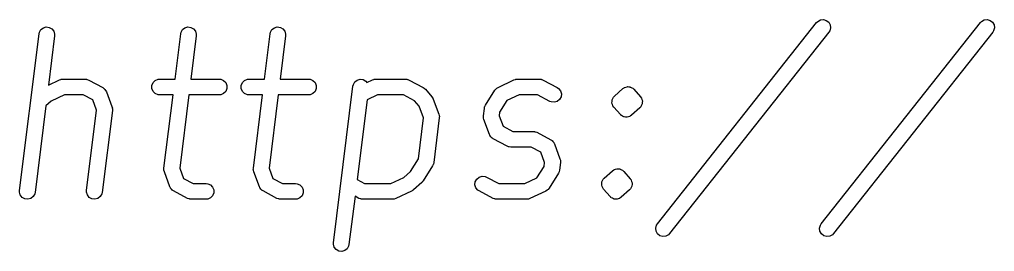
# Model space of a CAD drawing. Header units: inches. Extents: x 1.58 to 5.13, y -4.78 to -2.13.
# Drawn here: x 1.5799 to 1.9479, y -4.7822 to -4.6948 of the extents above; entities that cross this region are included whole.
import ezdxf

# ---------------------------------------------------------------- set-up
doc = ezdxf.new("R2010")
doc.units = ezdxf.units.IN
doc.header["$MEASUREMENT"] = 0
doc.layers.add('BLACK', color=250, linetype='CONTINUOUS')

msp = doc.modelspace()

# ---------------------------------------------------------------- linework, layer by layer
at = {"layer": 'BLACK', "linetype": 'CONTINUOUS'}
for p, q in [((1.88117, -4.69547), (1.88218, -4.69491)), ((1.88218, -4.69491), (1.88332, -4.69478)), ((1.88332, -4.69478), (1.88443, -4.69509)), ((1.94304, -4.69547), (1.94405, -4.69491)), ((1.94405, -4.69491), (1.94519, -4.69478)), ((1.94519, -4.69478), (1.9463, -4.69509)), ((1.58747, -4.6996), (1.58804, -4.6986)), ((1.58804, -4.6986), (1.58895, -4.6979)), ((1.58895, -4.6979), (1.59006, -4.69759)), ((1.59006, -4.69759), (1.5912, -4.69773)), ((1.5912, -4.69773), (1.5922, -4.6983)), ((1.5922, -4.6983), (1.59291, -4.69921)), ((1.6409, -4.6996), (1.64147, -4.6986)), ((1.64147, -4.6986), (1.64238, -4.6979)), ((1.64238, -4.6979), (1.64349, -4.69759)), ((1.64349, -4.69759), (1.64463, -4.69773)), ((1.64463, -4.69773), (1.64563, -4.6983)), ((1.64563, -4.6983), (1.64634, -4.69921)), ((1.67464, -4.6996), (1.67521, -4.6986)), ((1.67521, -4.6986), (1.67612, -4.6979)), ((1.67612, -4.6979), (1.67723, -4.69759)), ((1.67723, -4.69759), (1.67838, -4.69773)), ((1.67838, -4.69773), (1.67938, -4.6983)), ((1.67938, -4.6983), (1.68009, -4.69921)), ((1.82066, -4.77182), (1.88077, -4.69589)), ((1.88077, -4.69589), (1.88117, -4.69547)), ((1.88253, -4.77182), (1.94264, -4.69589)), ((1.88443, -4.69509), (1.88533, -4.69581)), ((1.88533, -4.69581), (1.88589, -4.69682)), ((1.88603, -4.69796), (1.88571, -4.69907)), ((1.88589, -4.69682), (1.88603, -4.69796)), ((1.94264, -4.69589), (1.94304, -4.69547)), ((1.9463, -4.69509), (1.9472, -4.69581)), ((1.9472, -4.69581), (1.94776, -4.69682)), ((1.9479, -4.69796), (1.94758, -4.69907)), ((1.94776, -4.69682), (1.9479, -4.69796)), ((1.57996, -4.75922), (1.58734, -4.70017)), ((1.58734, -4.70017), (1.58747, -4.6996)), ((1.5932, -4.7009), (1.59088, -4.71948)), ((1.59291, -4.69921), (1.59321, -4.70032)), ((1.59321, -4.70032), (1.5932, -4.7009)), ((1.63863, -4.71727), (1.64077, -4.70017)), ((1.64077, -4.70017), (1.6409, -4.6996)), ((1.64663, -4.7009), (1.64458, -4.71727)), ((1.64634, -4.69921), (1.64665, -4.70032)), ((1.64665, -4.70032), (1.64663, -4.7009)), ((1.67238, -4.71727), (1.67452, -4.70017)), ((1.67452, -4.70017), (1.67464, -4.6996)), ((1.68038, -4.7009), (1.67833, -4.71727)), ((1.68009, -4.69921), (1.68039, -4.70032)), ((1.68039, -4.70032), (1.68038, -4.7009)), ((1.8854, -4.69956), (1.82529, -4.77548)), ((1.88571, -4.69907), (1.8854, -4.69956)), ((1.94727, -4.69956), (1.88716, -4.77548)), ((1.94758, -4.69907), (1.94727, -4.69956)), ((1.59088, -4.71948), (1.59499, -4.71755)), ((1.59499, -4.71755), (1.59553, -4.71735)), ((1.59553, -4.71735), (1.5956, -4.71735)), ((1.5956, -4.71735), (1.59567, -4.71732)), ((1.59567, -4.71732), (1.59625, -4.71727)), ((1.59625, -4.71727), (1.60468, -4.71727)), ((1.60468, -4.71727), (1.60526, -4.71732)), ((1.60526, -4.71732), (1.60539, -4.71738)), ((1.60539, -4.71738), (1.60554, -4.71739)), ((1.60554, -4.71739), (1.60607, -4.71761)), ((1.60607, -4.71761), (1.61134, -4.72043)), ((1.61134, -4.72043), (1.61161, -4.7206)), ((1.61161, -4.7206), (1.61168, -4.72063)), ((1.61168, -4.72063), (1.61171, -4.72067)), ((1.61171, -4.72067), (1.61183, -4.72075)), ((1.61183, -4.72075), (1.61213, -4.72112)), ((1.62991, -4.71964), (1.63035, -4.71858)), ((1.62991, -4.7208), (1.62991, -4.71964)), ((1.63035, -4.72186), (1.62991, -4.7208)), ((1.63035, -4.71858), (1.63116, -4.71776)), ((1.63116, -4.71776), (1.63223, -4.71732)), ((1.63223, -4.71732), (1.6328, -4.71727)), ((1.6328, -4.71727), (1.63863, -4.71727)), ((1.64458, -4.71727), (1.6553, -4.71727)), ((1.6553, -4.71727), (1.65588, -4.71732)), ((1.65588, -4.71732), (1.65694, -4.71776)), ((1.65694, -4.71776), (1.65776, -4.71858)), ((1.65776, -4.71858), (1.6582, -4.71964)), ((1.6582, -4.7208), (1.65776, -4.72186)), ((1.6582, -4.71964), (1.6582, -4.7208)), ((1.66365, -4.71964), (1.66409, -4.71858)), ((1.66365, -4.7208), (1.66365, -4.71964)), ((1.66409, -4.72186), (1.66365, -4.7208)), ((1.66409, -4.71858), (1.66491, -4.71776)), ((1.66491, -4.71776), (1.66597, -4.71732)), ((1.66597, -4.71732), (1.66655, -4.71727)), ((1.66655, -4.71727), (1.67238, -4.71727)), ((1.67833, -4.71727), (1.68905, -4.71727)), ((1.68905, -4.71727), (1.68962, -4.71732)), ((1.68962, -4.71732), (1.69069, -4.71776)), ((1.69069, -4.71776), (1.6915, -4.71858)), ((1.6915, -4.71858), (1.69194, -4.71964)), ((1.69194, -4.7208), (1.6915, -4.72186)), ((1.69194, -4.71964), (1.69194, -4.7208)), ((1.69842, -4.77891), (1.7058, -4.71985)), ((1.7058, -4.71985), (1.70593, -4.71929)), ((1.70593, -4.71929), (1.7065, -4.71829)), ((1.7065, -4.71829), (1.70741, -4.71758)), ((1.70741, -4.71758), (1.70852, -4.71727)), ((1.70852, -4.71727), (1.70966, -4.71742)), ((1.70966, -4.71742), (1.71066, -4.71799)), ((1.71066, -4.71799), (1.71107, -4.7185)), ((1.71107, -4.7185), (1.7131, -4.71755)), ((1.7131, -4.71755), (1.71364, -4.71735)), ((1.71364, -4.71735), (1.71371, -4.71735)), ((1.71371, -4.71735), (1.71378, -4.71732)), ((1.71378, -4.71732), (1.71436, -4.71727)), ((1.71436, -4.71727), (1.7256, -4.71727)), ((1.7256, -4.71727), (1.72618, -4.71732)), ((1.72618, -4.71732), (1.72631, -4.71738)), ((1.72631, -4.71738), (1.72646, -4.71739)), ((1.72646, -4.71739), (1.72699, -4.71761)), ((1.72699, -4.71761), (1.73227, -4.72043)), ((1.73227, -4.72043), (1.73262, -4.72067)), ((1.73262, -4.72067), (1.73268, -4.72069)), ((1.73268, -4.72069), (1.73271, -4.72072)), ((1.73271, -4.72072), (1.73275, -4.72075)), ((1.73275, -4.72075), (1.73279, -4.72079)), ((1.73279, -4.72079), (1.7331, -4.72109)), ((1.75988, -4.72085), (1.76006, -4.72066)), ((1.76006, -4.72066), (1.76055, -4.72036)), ((1.76055, -4.72036), (1.76653, -4.71755)), ((1.76653, -4.71755), (1.76707, -4.71735)), ((1.76707, -4.71735), (1.76715, -4.71735)), ((1.76715, -4.71735), (1.76721, -4.71732)), ((1.76721, -4.71732), (1.76779, -4.71727)), ((1.76779, -4.71727), (1.77622, -4.71727)), ((1.77622, -4.71727), (1.7768, -4.71732)), ((1.7768, -4.71732), (1.77693, -4.71738)), ((1.77693, -4.71738), (1.77708, -4.71739)), ((1.77708, -4.71739), (1.77761, -4.71761)), ((1.77761, -4.71761), (1.78289, -4.72043)), ((1.78289, -4.72043), (1.78337, -4.72075)), ((1.78337, -4.72075), (1.7841, -4.72164)), ((1.80449, -4.72364), (1.80766, -4.72083)), ((1.80766, -4.72083), (1.80812, -4.72048)), ((1.80812, -4.72048), (1.80814, -4.72048)), ((1.80814, -4.72047), (1.80823, -4.72045)), ((1.80814, -4.72048), (1.80814, -4.72047)), ((1.80823, -4.72045), (1.80829, -4.72039)), ((1.80829, -4.72039), (1.80876, -4.72026)), ((1.80876, -4.72026), (1.80921, -4.72011)), ((1.80921, -4.72011), (1.80922, -4.72011)), ((1.80922, -4.72011), (1.80924, -4.7201)), ((1.80924, -4.7201), (1.80932, -4.72011)), ((1.80932, -4.72011), (1.80941, -4.72009)), ((1.80941, -4.72009), (1.80988, -4.72015)), ((1.80988, -4.72015), (1.81036, -4.72017)), ((1.81036, -4.72017), (1.81037, -4.72018)), ((1.81037, -4.72018), (1.81038, -4.72018)), ((1.81038, -4.72018), (1.81046, -4.72022)), ((1.81046, -4.72022), (1.81055, -4.72023)), ((1.81055, -4.72023), (1.81097, -4.72047)), ((1.81097, -4.72047), (1.8114, -4.72068)), ((1.8114, -4.72068), (1.81141, -4.72069)), ((1.81141, -4.72069), (1.81142, -4.72069)), ((1.81142, -4.72069), (1.81151, -4.72077)), ((1.81151, -4.72077), (1.81155, -4.7208)), ((1.81155, -4.7208), (1.8116, -4.72086)), ((1.59691, -4.72317), (1.59191, -4.72552)), ((1.60394, -4.72317), (1.59691, -4.72317)), ((1.60758, -4.72511), (1.60394, -4.72317)), ((1.61213, -4.72112), (1.61246, -4.72148)), ((1.61246, -4.72148), (1.61252, -4.7216)), ((1.61252, -4.7216), (1.61256, -4.72164)), ((1.61256, -4.72164), (1.61258, -4.72171)), ((1.61258, -4.72171), (1.61272, -4.722)), ((1.61272, -4.722), (1.61483, -4.72762)), ((1.63116, -4.72268), (1.63035, -4.72186)), ((1.63223, -4.72312), (1.63116, -4.72268)), ((1.6328, -4.72317), (1.63223, -4.72312)), ((1.6379, -4.72317), (1.6328, -4.72317)), ((1.63444, -4.75079), (1.6379, -4.72317)), ((1.64385, -4.72317), (1.64039, -4.7508)), ((1.6553, -4.72317), (1.64385, -4.72317)), ((1.65588, -4.72312), (1.6553, -4.72317)), ((1.65694, -4.72268), (1.65588, -4.72312)), ((1.65776, -4.72186), (1.65694, -4.72268)), ((1.66491, -4.72268), (1.66409, -4.72186)), ((1.66597, -4.72312), (1.66491, -4.72268)), ((1.66655, -4.72317), (1.66597, -4.72312)), ((1.67164, -4.72317), (1.66655, -4.72317)), ((1.66819, -4.75079), (1.67164, -4.72317)), ((1.67759, -4.72317), (1.67414, -4.7508)), ((1.68905, -4.72317), (1.67759, -4.72317)), ((1.68962, -4.72312), (1.68905, -4.72317)), ((1.69069, -4.72268), (1.68962, -4.72312)), ((1.6915, -4.72186), (1.69069, -4.72268)), ((1.71502, -4.72317), (1.71111, -4.72501)), ((1.72487, -4.72317), (1.71502, -4.72317)), ((1.72901, -4.72538), (1.72487, -4.72317)), ((1.7331, -4.72109), (1.73556, -4.7239)), ((1.73556, -4.7239), (1.73581, -4.72424)), ((1.73581, -4.72424), (1.73585, -4.72429)), ((1.73585, -4.72429), (1.73587, -4.72433)), ((1.73587, -4.72433), (1.7359, -4.72437)), ((1.7359, -4.72437), (1.73592, -4.72443)), ((1.73592, -4.72443), (1.7361, -4.72481)), ((1.75579, -4.72709), (1.75931, -4.72147)), ((1.75931, -4.72147), (1.75966, -4.72101)), ((1.75966, -4.72101), (1.75988, -4.72085)), ((1.76845, -4.72317), (1.76385, -4.72533)), ((1.77549, -4.72317), (1.76845, -4.72317)), ((1.78011, -4.72564), (1.77549, -4.72317)), ((1.78432, -4.72389), (1.78378, -4.7249)), ((1.7841, -4.72164), (1.78443, -4.72274)), ((1.78443, -4.72274), (1.78432, -4.72389)), ((1.80385, -4.72457), (1.8041, -4.72406)), ((1.8041, -4.72406), (1.80411, -4.72405)), ((1.80411, -4.72404), (1.80413, -4.72403)), ((1.80411, -4.72405), (1.80411, -4.72404)), ((1.80413, -4.72403), (1.80449, -4.72364)), ((1.8116, -4.72086), (1.81184, -4.72109)), ((1.81184, -4.72109), (1.8143, -4.7239)), ((1.8143, -4.7239), (1.81461, -4.72434)), ((1.81461, -4.72434), (1.81463, -4.72435)), ((1.81463, -4.72435), (1.81463, -4.72436)), ((1.81463, -4.72436), (1.81464, -4.72437)), ((1.81464, -4.72437), (1.81482, -4.7249)), ((1.5899, -4.72731), (1.58582, -4.75996)), ((1.59191, -4.72552), (1.5899, -4.72731)), ((1.60904, -4.72901), (1.60758, -4.72511)), ((1.61483, -4.72762), (1.61498, -4.72818)), ((1.61498, -4.72818), (1.61497, -4.72831)), ((1.71111, -4.72501), (1.70734, -4.75513)), ((1.73076, -4.72738), (1.72901, -4.72538)), ((1.73243, -4.73182), (1.73076, -4.72738)), ((1.7361, -4.72481), (1.73821, -4.73043)), ((1.75537, -4.72829), (1.75549, -4.72773)), ((1.75549, -4.72773), (1.75552, -4.72767)), ((1.75552, -4.72767), (1.75553, -4.72761)), ((1.75553, -4.72761), (1.75579, -4.72709)), ((1.76385, -4.72533), (1.76114, -4.72967)), ((1.78064, -4.72586), (1.78011, -4.72564)), ((1.78179, -4.72597), (1.78064, -4.72586)), ((1.78289, -4.72563), (1.78179, -4.72597)), ((1.78378, -4.7249), (1.78289, -4.72563)), ((1.80353, -4.72623), (1.80356, -4.72566)), ((1.80353, -4.72624), (1.80353, -4.72623)), ((1.80353, -4.72625), (1.80353, -4.72624)), ((1.80371, -4.72678), (1.80353, -4.72625)), ((1.80356, -4.72566), (1.8036, -4.7251)), ((1.8036, -4.72508), (1.80385, -4.72457)), ((1.8036, -4.72509), (1.8036, -4.72508)), ((1.8036, -4.7251), (1.8036, -4.72509)), ((1.80389, -4.72732), (1.80371, -4.72678)), ((1.8039, -4.72733), (1.80389, -4.72732)), ((1.80391, -4.72734), (1.8039, -4.72733)), ((1.80392, -4.72735), (1.80391, -4.72734)), ((1.80423, -4.72779), (1.80392, -4.72735)), ((1.80669, -4.7306), (1.80423, -4.72779)), ((1.81404, -4.72805), (1.81088, -4.73086)), ((1.8144, -4.72766), (1.81404, -4.72805)), ((1.81442, -4.72764), (1.8144, -4.72766)), ((1.81443, -4.72763), (1.81442, -4.72764)), ((1.81442, -4.72764), (1.81442, -4.72764)), ((1.81468, -4.72712), (1.81443, -4.72763)), ((1.81493, -4.72661), (1.81468, -4.72712)), ((1.81482, -4.7249), (1.815, -4.72544)), ((1.81494, -4.72659), (1.81493, -4.7266)), ((1.81493, -4.7266), (1.81493, -4.72661)), ((1.81497, -4.72603), (1.81494, -4.72659)), ((1.81501, -4.72546), (1.81497, -4.72603)), ((1.815, -4.72544), (1.815, -4.72545)), ((1.815, -4.72545), (1.81501, -4.72546)), ((1.60527, -4.75922), (1.60904, -4.72901)), ((1.61499, -4.72902), (1.61113, -4.75996)), ((1.61497, -4.72831), (1.61501, -4.72844)), ((1.61501, -4.72844), (1.61499, -4.72902)), ((1.73049, -4.74733), (1.73243, -4.73182)), ((1.73838, -4.73183), (1.73627, -4.74871)), ((1.73821, -4.73043), (1.73836, -4.73099)), ((1.73836, -4.73099), (1.73836, -4.73113)), ((1.73836, -4.73113), (1.73839, -4.73126)), ((1.73839, -4.73126), (1.73838, -4.73183)), ((1.755, -4.73168), (1.75501, -4.7311)), ((1.75503, -4.73181), (1.755, -4.73168)), ((1.75501, -4.7311), (1.75537, -4.72829)), ((1.75503, -4.73195), (1.75503, -4.73181)), ((1.76114, -4.72967), (1.76096, -4.73111)), ((1.76096, -4.73111), (1.76243, -4.73501)), ((1.80694, -4.73083), (1.80669, -4.7306)), ((1.80698, -4.73089), (1.80694, -4.73083)), ((1.80703, -4.73091), (1.80698, -4.73089)), ((1.80711, -4.731), (1.80703, -4.73091)), ((1.80712, -4.731), (1.80711, -4.731)), ((1.80713, -4.73101), (1.80712, -4.731)), ((1.80757, -4.73122), (1.80713, -4.73101)), ((1.80798, -4.73146), (1.80757, -4.73122)), ((1.80807, -4.73147), (1.80798, -4.73146)), ((1.80815, -4.73151), (1.80807, -4.73147)), ((1.80816, -4.73151), (1.80815, -4.73151)), ((1.80817, -4.73151), (1.80816, -4.73151)), ((1.80865, -4.73154), (1.80817, -4.73151)), ((1.80913, -4.7316), (1.80865, -4.73154)), ((1.80921, -4.73158), (1.80913, -4.7316)), ((1.8093, -4.73158), (1.80921, -4.73158)), ((1.80931, -4.73158), (1.8093, -4.73158)), ((1.80932, -4.73158), (1.80931, -4.73158)), ((1.80977, -4.73142), (1.80932, -4.73158)), ((1.81024, -4.7313), (1.80977, -4.73142)), ((1.81031, -4.73124), (1.81024, -4.7313)), ((1.81039, -4.73122), (1.81031, -4.73124)), ((1.8104, -4.73121), (1.81039, -4.73122)), ((1.81041, -4.7312), (1.8104, -4.73121)), ((1.81088, -4.73086), (1.81041, -4.7312)), ((1.75518, -4.73251), (1.75503, -4.73195)), ((1.75729, -4.73813), (1.75518, -4.73251)), ((1.76243, -4.73501), (1.76606, -4.73695)), ((1.75743, -4.73841), (1.75729, -4.73813)), ((1.75745, -4.73849), (1.75743, -4.73841)), ((1.75748, -4.73853), (1.75745, -4.73849)), ((1.75754, -4.73865), (1.75748, -4.73853)), ((1.75787, -4.739), (1.75754, -4.73865)), ((1.75818, -4.73938), (1.75787, -4.739)), ((1.76606, -4.73695), (1.77376, -4.73695)), ((1.77376, -4.73695), (1.77434, -4.73701)), ((1.77434, -4.73701), (1.77447, -4.73706)), ((1.77447, -4.73706), (1.77462, -4.73708)), ((1.77462, -4.73708), (1.77515, -4.7373)), ((1.77515, -4.7373), (1.78042, -4.74011)), ((1.75829, -4.73945), (1.75818, -4.73938)), ((1.75833, -4.73949), (1.75829, -4.73945)), ((1.7584, -4.73952), (1.75833, -4.73949)), ((1.75866, -4.7397), (1.7584, -4.73952)), ((1.76394, -4.74251), (1.75866, -4.7397)), ((1.76447, -4.74273), (1.76394, -4.74251)), ((1.76462, -4.74275), (1.76447, -4.74273)), ((1.76475, -4.7428), (1.76462, -4.74275)), ((1.76533, -4.74286), (1.76475, -4.7428)), ((1.77302, -4.74286), (1.76533, -4.74286)), ((1.77666, -4.7448), (1.77302, -4.74286)), ((1.78042, -4.74011), (1.78069, -4.74029)), ((1.78069, -4.74029), (1.78076, -4.74032)), ((1.78076, -4.74032), (1.7808, -4.74036)), ((1.7808, -4.74036), (1.78091, -4.74043)), ((1.78091, -4.74043), (1.78121, -4.74081)), ((1.78121, -4.74081), (1.78154, -4.74116)), ((1.78154, -4.74116), (1.7816, -4.74128)), ((1.7816, -4.74128), (1.78164, -4.74132)), ((1.78164, -4.74132), (1.78166, -4.7414)), ((1.78166, -4.7414), (1.7818, -4.74168)), ((1.7818, -4.74168), (1.78391, -4.7473)), ((1.77812, -4.7487), (1.77666, -4.7448)), ((1.72754, -4.75204), (1.73049, -4.74733)), ((1.73584, -4.74991), (1.73233, -4.75553)), ((1.7361, -4.74939), (1.73584, -4.74991)), ((1.73611, -4.74933), (1.7361, -4.74939)), ((1.73614, -4.74927), (1.73611, -4.74933)), ((1.73627, -4.74871), (1.73614, -4.74927)), ((1.77523, -4.75448), (1.77794, -4.75014)), ((1.77794, -4.75014), (1.77812, -4.7487)), ((1.78407, -4.74871), (1.78372, -4.75152)), ((1.78391, -4.7473), (1.78406, -4.74786)), ((1.78406, -4.74786), (1.78405, -4.748)), ((1.78405, -4.748), (1.78409, -4.74813)), ((1.78409, -4.74813), (1.78407, -4.74871)), ((1.63443, -4.75137), (1.63444, -4.75079)), ((1.63446, -4.7515), (1.63443, -4.75137)), ((1.63446, -4.75163), (1.63446, -4.7515)), ((1.63461, -4.75219), (1.63446, -4.75163)), ((1.63672, -4.75781), (1.63461, -4.75219)), ((1.64039, -4.7508), (1.64186, -4.7547)), ((1.66817, -4.75137), (1.66819, -4.75079)), ((1.66821, -4.7515), (1.66817, -4.75137)), ((1.66821, -4.75163), (1.66821, -4.7515)), ((1.66835, -4.75219), (1.66821, -4.75163)), ((1.67046, -4.75781), (1.66835, -4.75219)), ((1.67414, -4.7508), (1.6756, -4.7547)), ((1.72502, -4.75429), (1.72754, -4.75204)), ((1.75339, -4.75418), (1.75449, -4.75384)), ((1.75449, -4.75384), (1.75564, -4.75395)), ((1.7833, -4.75272), (1.77978, -4.75834)), ((1.78355, -4.7522), (1.7833, -4.75272)), ((1.78356, -4.75214), (1.78355, -4.7522)), ((1.7836, -4.75208), (1.78356, -4.75214)), ((1.78372, -4.75152), (1.7836, -4.75208)), ((1.80063, -4.75457), (1.80379, -4.75176)), ((1.80379, -4.75176), (1.80426, -4.75142)), ((1.80426, -4.75142), (1.80427, -4.75141)), ((1.80427, -4.75141), (1.80428, -4.75141)), ((1.80428, -4.75141), (1.80436, -4.75138)), ((1.80436, -4.75138), (1.80443, -4.75133)), ((1.80443, -4.75133), (1.80489, -4.7512)), ((1.80489, -4.7512), (1.80535, -4.75104)), ((1.80535, -4.75104), (1.80536, -4.75104)), ((1.80536, -4.75104), (1.80537, -4.75104)), ((1.80537, -4.75104), (1.80545, -4.75104)), ((1.80545, -4.75104), (1.80554, -4.75102)), ((1.80554, -4.75102), (1.80602, -4.75108)), ((1.80602, -4.75108), (1.8065, -4.75111)), ((1.8065, -4.75111), (1.80651, -4.75111)), ((1.80651, -4.75111), (1.80652, -4.75111)), ((1.80652, -4.75111), (1.8066, -4.75115)), ((1.8066, -4.75115), (1.80668, -4.75116)), ((1.80668, -4.75116), (1.8071, -4.7514)), ((1.8071, -4.7514), (1.80753, -4.75161)), ((1.80753, -4.75161), (1.80754, -4.75162)), ((1.80754, -4.75162), (1.80755, -4.75163)), ((1.80755, -4.75163), (1.80764, -4.75171)), ((1.80764, -4.75171), (1.80768, -4.75173)), ((1.80768, -4.75173), (1.80773, -4.75179)), ((1.80773, -4.75179), (1.80797, -4.75202)), ((1.80797, -4.75202), (1.81043, -4.75483)), ((1.64186, -4.7547), (1.64549, -4.75664)), ((1.64549, -4.75664), (1.65038, -4.75664)), ((1.65038, -4.75664), (1.65096, -4.75669)), ((1.65096, -4.75669), (1.65202, -4.75713)), ((1.65202, -4.75713), (1.65283, -4.75795)), ((1.6756, -4.7547), (1.67924, -4.75664)), ((1.67924, -4.75664), (1.68413, -4.75664)), ((1.68413, -4.75664), (1.6847, -4.75669)), ((1.6847, -4.75669), (1.68577, -4.75713)), ((1.68577, -4.75713), (1.68658, -4.75795)), ((1.70734, -4.75513), (1.71017, -4.75664)), ((1.71017, -4.75664), (1.72002, -4.75664)), ((1.72002, -4.75664), (1.72502, -4.75429)), ((1.73178, -4.75617), (1.72862, -4.75898)), ((1.73192, -4.75603), (1.73178, -4.75617)), ((1.73197, -4.75599), (1.73192, -4.75603)), ((1.73207, -4.75586), (1.73197, -4.75599)), ((1.73218, -4.75575), (1.73207, -4.75586)), ((1.73221, -4.75569), (1.73218, -4.75575)), ((1.73233, -4.75553), (1.73221, -4.75569)), ((1.75184, -4.75707), (1.75195, -4.75592)), ((1.75218, -4.75817), (1.75184, -4.75707)), ((1.75195, -4.75592), (1.7525, -4.75491)), ((1.7525, -4.75491), (1.75339, -4.75418)), ((1.75564, -4.75395), (1.75617, -4.75417)), ((1.75617, -4.75417), (1.76079, -4.75664)), ((1.76079, -4.75664), (1.77064, -4.75664)), ((1.77064, -4.75664), (1.77523, -4.75448)), ((1.79966, -4.75716), (1.7997, -4.7566)), ((1.79966, -4.75717), (1.79966, -4.75716)), ((1.79966, -4.75718), (1.79966, -4.75717)), ((1.79985, -4.75772), (1.79966, -4.75718)), ((1.7997, -4.7566), (1.79973, -4.75603)), ((1.79973, -4.75602), (1.79974, -4.75601)), ((1.79973, -4.75603), (1.79973, -4.75602)), ((1.79974, -4.75601), (1.79999, -4.7555)), ((1.79999, -4.7555), (1.80023, -4.755)), ((1.80023, -4.755), (1.80024, -4.75498)), ((1.80024, -4.75498), (1.80025, -4.75498)), ((1.80025, -4.75498), (1.80026, -4.75496)), ((1.80026, -4.75496), (1.80063, -4.75457)), ((1.81043, -4.75483), (1.81074, -4.75527)), ((1.81074, -4.75527), (1.81076, -4.75528)), ((1.81076, -4.75528), (1.81076, -4.75529)), ((1.81076, -4.75529), (1.81077, -4.7553)), ((1.81077, -4.7553), (1.81095, -4.75584)), ((1.81106, -4.75755), (1.81081, -4.75805)), ((1.81095, -4.75584), (1.81114, -4.75637)), ((1.81107, -4.75752), (1.81106, -4.75753)), ((1.81106, -4.75753), (1.81106, -4.75755)), ((1.8111, -4.75696), (1.81107, -4.75752)), ((1.81114, -4.7564), (1.8111, -4.75696)), ((1.81114, -4.75637), (1.81114, -4.75638)), ((1.81114, -4.75638), (1.81114, -4.7564)), ((1.57994, -4.7598), (1.57996, -4.75922)), ((1.58025, -4.76091), (1.57994, -4.7598)), ((1.58096, -4.76182), (1.58025, -4.76091)), ((1.58569, -4.76052), (1.58512, -4.76152)), ((1.58582, -4.75996), (1.58569, -4.76052)), ((1.60525, -4.7598), (1.60527, -4.75922)), ((1.60556, -4.76091), (1.60525, -4.7598)), ((1.60626, -4.76182), (1.60556, -4.76091)), ((1.611, -4.76052), (1.61043, -4.76152)), ((1.61113, -4.75996), (1.611, -4.76052)), ((1.63686, -4.7581), (1.63672, -4.75781)), ((1.63688, -4.75817), (1.63686, -4.7581)), ((1.63691, -4.75821), (1.63688, -4.75817)), ((1.63697, -4.75833), (1.63691, -4.75821)), ((1.6373, -4.75869), (1.63697, -4.75833)), ((1.63761, -4.75906), (1.6373, -4.75869)), ((1.63772, -4.75914), (1.63761, -4.75906)), ((1.63776, -4.75918), (1.63772, -4.75914)), ((1.63783, -4.75921), (1.63776, -4.75918)), ((1.63809, -4.75938), (1.63783, -4.75921)), ((1.64337, -4.7622), (1.63809, -4.75938)), ((1.65283, -4.76123), (1.65202, -4.76205)), ((1.65283, -4.75795), (1.65328, -4.75901)), ((1.65328, -4.76017), (1.65283, -4.76123)), ((1.65328, -4.75901), (1.65328, -4.76017)), ((1.6706, -4.7581), (1.67046, -4.75781)), ((1.67063, -4.75817), (1.6706, -4.7581)), ((1.67066, -4.75821), (1.67063, -4.75817)), ((1.67072, -4.75833), (1.67066, -4.75821)), ((1.67105, -4.75869), (1.67072, -4.75833)), ((1.67136, -4.75906), (1.67105, -4.75869)), ((1.67147, -4.75914), (1.67136, -4.75906)), ((1.67151, -4.75918), (1.67147, -4.75914)), ((1.67158, -4.75921), (1.67151, -4.75918)), ((1.67184, -4.75938), (1.67158, -4.75921)), ((1.67711, -4.7622), (1.67184, -4.75938)), ((1.68658, -4.76123), (1.68577, -4.76205)), ((1.68658, -4.75795), (1.68702, -4.75901)), ((1.68702, -4.76017), (1.68658, -4.76123)), ((1.68702, -4.75901), (1.68702, -4.76017)), ((1.72792, -4.75945), (1.72194, -4.76226)), ((1.72809, -4.75935), (1.72792, -4.75945)), ((1.72815, -4.75933), (1.72809, -4.75935)), ((1.72828, -4.75923), (1.72815, -4.75933)), ((1.72841, -4.75915), (1.72828, -4.75923)), ((1.72846, -4.7591), (1.72841, -4.75915)), ((1.72862, -4.75898), (1.72846, -4.7591)), ((1.75291, -4.75906), (1.75218, -4.75817)), ((1.75339, -4.75938), (1.75291, -4.75906)), ((1.75866, -4.7622), (1.75339, -4.75938)), ((1.77853, -4.75945), (1.77256, -4.76226)), ((1.77903, -4.75915), (1.77853, -4.75945)), ((1.77921, -4.75896), (1.77903, -4.75915)), ((1.77943, -4.7588), (1.77921, -4.75896)), ((1.77978, -4.75834), (1.77943, -4.7588)), ((1.80003, -4.75825), (1.79985, -4.75772)), ((1.80004, -4.75826), (1.80003, -4.75825)), ((1.80004, -4.75827), (1.80004, -4.75826)), ((1.80005, -4.75829), (1.80004, -4.75827)), ((1.80036, -4.75872), (1.80005, -4.75829)), ((1.80283, -4.76153), (1.80036, -4.75872)), ((1.81017, -4.75898), (1.80701, -4.7618)), ((1.81054, -4.75859), (1.81017, -4.75898)), ((1.81055, -4.75858), (1.81054, -4.75859)), ((1.81056, -4.75857), (1.81055, -4.75858)), ((1.81057, -4.75856), (1.81056, -4.75857)), ((1.81081, -4.75805), (1.81057, -4.75856)), ((1.58196, -4.76239), (1.58096, -4.76182)), ((1.5831, -4.76254), (1.58196, -4.76239)), ((1.58421, -4.76223), (1.5831, -4.76254)), ((1.58512, -4.76152), (1.58421, -4.76223)), ((1.60727, -4.76239), (1.60626, -4.76182)), ((1.60841, -4.76254), (1.60727, -4.76239)), ((1.60952, -4.76223), (1.60841, -4.76254)), ((1.61043, -4.76152), (1.60952, -4.76223)), ((1.6439, -4.76242), (1.64337, -4.7622)), ((1.64405, -4.76243), (1.6439, -4.76242)), ((1.64418, -4.76249), (1.64405, -4.76243)), ((1.64476, -4.76254), (1.64418, -4.76249)), ((1.65038, -4.76254), (1.64476, -4.76254)), ((1.65096, -4.76249), (1.65038, -4.76254)), ((1.65202, -4.76205), (1.65096, -4.76249)), ((1.67765, -4.76242), (1.67711, -4.7622)), ((1.67779, -4.76243), (1.67765, -4.76242)), ((1.67792, -4.76249), (1.67779, -4.76243)), ((1.6785, -4.76254), (1.67792, -4.76249)), ((1.68413, -4.76254), (1.6785, -4.76254)), ((1.6847, -4.76249), (1.68413, -4.76254)), ((1.68577, -4.76205), (1.6847, -4.76249)), ((1.70656, -4.7614), (1.70428, -4.77964)), ((1.70805, -4.7622), (1.70656, -4.7614)), ((1.70858, -4.76242), (1.70805, -4.7622)), ((1.70872, -4.76243), (1.70858, -4.76242)), ((1.70886, -4.76249), (1.70872, -4.76243)), ((1.70943, -4.76254), (1.70886, -4.76249)), ((1.72068, -4.76254), (1.70943, -4.76254)), ((1.72126, -4.76249), (1.72068, -4.76254)), ((1.72132, -4.76246), (1.72126, -4.76249)), ((1.7214, -4.76246), (1.72132, -4.76246)), ((1.72194, -4.76226), (1.7214, -4.76246)), ((1.7592, -4.76242), (1.75866, -4.7622)), ((1.75934, -4.76243), (1.7592, -4.76242)), ((1.75948, -4.76249), (1.75934, -4.76243)), ((1.76005, -4.76254), (1.75948, -4.76249)), ((1.7713, -4.76254), (1.76005, -4.76254)), ((1.77188, -4.76249), (1.7713, -4.76254)), ((1.77194, -4.76246), (1.77188, -4.76249)), ((1.77201, -4.76246), (1.77194, -4.76246)), ((1.77256, -4.76226), (1.77201, -4.76246)), ((1.80307, -4.76176), (1.80283, -4.76153)), ((1.80312, -4.76182), (1.80307, -4.76176)), ((1.80316, -4.76185), (1.80312, -4.76182)), ((1.80325, -4.76193), (1.80316, -4.76185)), ((1.80326, -4.76194), (1.80325, -4.76193)), ((1.80327, -4.76194), (1.80326, -4.76194)), ((1.8037, -4.76215), (1.80327, -4.76194)), ((1.80412, -4.76239), (1.8037, -4.76215)), ((1.8042, -4.7624), (1.80412, -4.76239)), ((1.80428, -4.76244), (1.8042, -4.7624)), ((1.80429, -4.76244), (1.80428, -4.76244)), ((1.8043, -4.76245), (1.80429, -4.76244)), ((1.80478, -4.76248), (1.8043, -4.76245)), ((1.80526, -4.76254), (1.80478, -4.76248)), ((1.80534, -4.76251), (1.80526, -4.76254)), ((1.80543, -4.76252), (1.80534, -4.76251)), ((1.80544, -4.76251), (1.80543, -4.76252)), ((1.80545, -4.76251), (1.80544, -4.76251)), ((1.80591, -4.76236), (1.80545, -4.76251)), ((1.80637, -4.76223), (1.80591, -4.76236)), ((1.80644, -4.76218), (1.80637, -4.76223)), ((1.80652, -4.76215), (1.80644, -4.76218)), ((1.80653, -4.76214), (1.80652, -4.76215)), ((1.80654, -4.76214), (1.80653, -4.76214)), ((1.80701, -4.7618), (1.80654, -4.76214)), ((1.82003, -4.77341), (1.82035, -4.7723)), ((1.82035, -4.7723), (1.82066, -4.77182)), ((1.8819, -4.77341), (1.88221, -4.7723)), ((1.88221, -4.7723), (1.88253, -4.77182)), ((1.82017, -4.77456), (1.82003, -4.77341)), ((1.82073, -4.77556), (1.82017, -4.77456)), ((1.82163, -4.77628), (1.82073, -4.77556)), ((1.82489, -4.7759), (1.82388, -4.77646)), ((1.82529, -4.77548), (1.82489, -4.7759)), ((1.88203, -4.77456), (1.8819, -4.77341)), ((1.88259, -4.77556), (1.88203, -4.77456)), ((1.8835, -4.77628), (1.88259, -4.77556)), ((1.88676, -4.7759), (1.88575, -4.77646)), ((1.88716, -4.77548), (1.88676, -4.7759)), ((1.6984, -4.77949), (1.69842, -4.77891)), ((1.69871, -4.7806), (1.6984, -4.77949)), ((1.70428, -4.77964), (1.70415, -4.78021)), ((1.82274, -4.77659), (1.82163, -4.77628)), ((1.82388, -4.77646), (1.82274, -4.77659)), ((1.8846, -4.77659), (1.8835, -4.77628)), ((1.88575, -4.77646), (1.8846, -4.77659)), ((1.69942, -4.78151), (1.69871, -4.7806)), ((1.70042, -4.78208), (1.69942, -4.78151)), ((1.70156, -4.78222), (1.70042, -4.78208)), ((1.70267, -4.78191), (1.70156, -4.78222)), ((1.70358, -4.78121), (1.70267, -4.78191)), ((1.70415, -4.78021), (1.70358, -4.78121))]:
    msp.add_line(p, q, dxfattribs=at)

doc.saveas('drawing.dxf')
